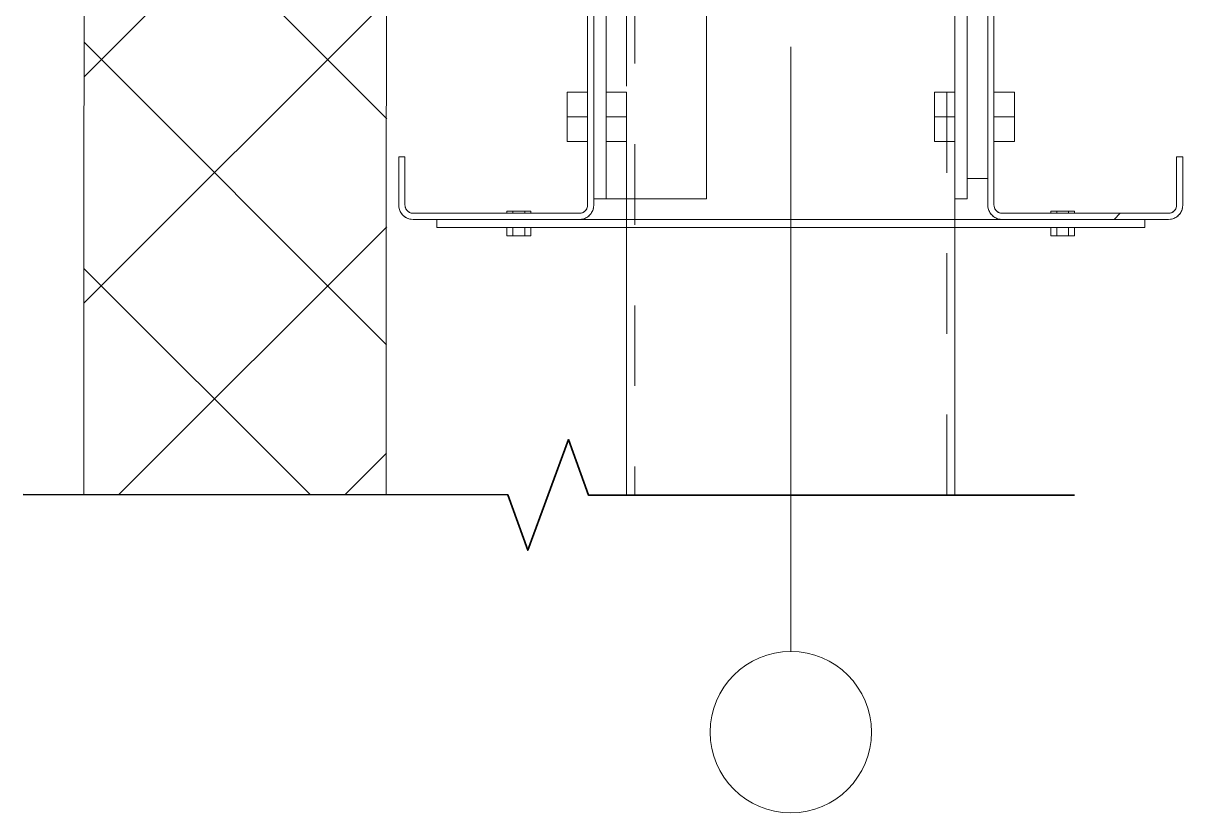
# Model space of a CAD drawing. Header units: millimetres. Extents: x -263990 to 193903, y -164417 to 240530.
# Drawn here: x -127715 to -127140, y -75195 to -74803 of the extents above; entities that cross this region are included whole.
import ezdxf

# ---------------------------------------------------------------- set-up
doc = ezdxf.new("R2010")
doc.units = ezdxf.units.MM
doc.header["$LTSCALE"] = 20
for name, pattern in [('CENTER', [20, 15, -1.7, 1.6, -1.7]), ('XKITLINE00', [0]), ('XKITLINE02', [4, 2, -2])]:
    doc.linetypes.add(name, pattern=pattern)
for name, color, linetype, lineweight in [('Part', 7, 'Continuous', 0), ('Контур покрытие козырьков', 7, 'Continuous', 35), ('Оси', 7, 'CENTER', 9), ('Оси_марки', 7, 'Continuous', 18), ('Стены', 7, 'Continuous', 18), ('Штриховка стены', 252, 'Continuous', 5)]:
    doc.layers.add(name, color=color, linetype=linetype, lineweight=lineweight)

# ---------------------------------------------------------------- blocks, each defined once
blk = doc.blocks.new('Ось сетки - Круг_Ø8 мм-6577-_О__L1_0_000_')
at = {"layer": 'Оси_марки', "lineweight": 20}
for start, end in [(360, 180), (180, 360)]:
    blk.add_arc((0, 0), 4, start, end, dxfattribs=at)

msp = doc.modelspace()

# ---------------------------------------------------------------- hatches: boundary and pattern name
at = {"layer": 'Штриховка стены'}
h = msp.add_hatch(dxfattribs=at)
h.set_pattern_fill('ANSI37', color=256, scale=25)
h.set_pattern_definition([(45, (-103430.035, -16112.81), (-56.1266, 56.1266), []), (135, (-103430.035, -16112.81), (-56.1266, -56.1266), [])])
h.paths.add_polyline_path([(-127534.667, -73493.84107), (-127684.667, -73493.84107), (-127685.17261, -75036.96339), (-127535.17261, -75036.96339)])

# ---------------------------------------------------------------- linework, layer by layer
at = {"layer": 'Part', "linetype": 'XKITLINE02', "lineweight": 0}
for p, q in [((-127416.1228, -74539.0128), (-127416.1228, -75037.19703)), ((-127416.1228, -74543.08559), (-127416.1228, -74900.47255)), ((-127412.05001, -74543.08559), (-127412.05001, -75037.1989)), ((-127257.28399, -75037.26994), (-127257.28399, -74543.08559)), ((-127253.2112, -74904.54534), (-127253.2112, -74543.08559)), ((-127435.46855, -74893.23608), (-127435.46855, -74551.12173)), ((-127432.41396, -74893.34517), (-127432.41396, -74551.23082)), ((-127432.41396, -74890.29058), (-127432.41396, -74554.28542)), ((-127432.41396, -74890.29058), (-127432.41396, -74554.28542)), ((-127416.1228, -74554.28542), (-127416.1228, -74890.29058)), ((-127376.4131, -74554.28542), (-127376.4131, -74890.29058)), ((-127253.2112, -74554.28542), (-127253.2112, -74890.29058)), ((-127236.92004, -74551.23082), (-127236.92004, -74893.34517)), ((-127233.86545, -74551.12173), (-127233.86545, -74893.23608)), ((-127247.10202, -74880.1086), (-127247.10202, -74564.46739)), ((-127247.10202, -74880.1086), (-127247.10202, -74564.46739)), ((-127236.92004, -74880.1086), (-127236.92004, -74564.46739)), ((-127236.92004, -74880.1086), (-127236.92004, -74564.46739)), ((-127529.14272, -74893.34517), (-127529.14272, -74869.41753)), ((-127529.14272, -74869.41753), (-127526.08812, -74869.41753)), ((-127526.08812, -74869.41753), (-127526.08812, -74893.23608)), ((-127143.24588, -74893.23608), (-127143.24588, -74869.41753)), ((-127143.24588, -74869.41753), (-127140.19129, -74869.41753)), ((-127140.19129, -74869.41753), (-127140.19129, -74893.34517)), ((-127236.92004, -74880.1086), (-127247.10202, -74880.1086)), ((-127529.07017, -74894.3595), (-127529.14272, -74893.34517)), ((-127526.08812, -74893.23608), (-127526.03895, -74893.92368)), ((-127435.51773, -74893.92368), (-127435.46855, -74893.23608)), ((-127432.41396, -74893.34517), (-127432.4865, -74894.3595)), ((-127432.41396, -74890.29058), (-127432.32068, -74890.29058)), ((-127432.32068, -74890.29058), (-127432.04276, -74890.29058)), ((-127432.04276, -74890.29058), (-127431.58585, -74890.29058)), ((-127431.58585, -74890.29058), (-127430.95924, -74890.29058)), ((-127430.95924, -74890.29058), (-127430.1757, -74890.29058)), ((-127430.1757, -74890.29058), (-127429.25118, -74890.29058)), ((-127429.25118, -74890.29058), (-127376.4131, -74890.29058)), ((-127236.8475, -74894.3595), (-127236.92004, -74893.34517)), ((-127233.86545, -74893.23608), (-127233.81627, -74893.92368)), ((-127143.29506, -74893.92368), (-127143.24588, -74893.23608)), ((-127140.19129, -74893.34517), (-127140.26383, -74894.3595)), ((-127522.59384, -74897.36878), (-127521.90624, -74897.41796)), ((-127521.90624, -74897.41796), (-127439.65043, -74897.41796)), ((-127439.65043, -74897.41796), (-127438.96283, -74897.36878)), ((-127230.37117, -74897.36878), (-127229.68357, -74897.41796)), ((-127229.68357, -74897.41796), (-127147.42776, -74897.41796)), ((-127147.42776, -74897.41796), (-127146.74016, -74897.36878)), ((-127522.01533, -74900.47255), (-127523.02967, -74900.40001)), ((-127522.01533, -74900.47255), (-127439.54134, -74900.47255)), ((-127510.30621, -74900.47255), (-127439.54134, -74900.47255)), ((-127159.02779, -74900.47255), (-127510.30591, -74900.47255)), ((-127510.30591, -74900.47255), (-127510.30591, -74904.54534)), ((-127159.02779, -74904.54534), (-127510.30591, -74904.54534)), ((-127438.52701, -74900.40001), (-127439.54134, -74900.47255)), ((-127416.1228, -74900.47255), (-127416.1228, -75037.19703)), ((-127253.2112, -74900.47255), (-127253.2112, -74904.54534)), ((-127229.79266, -74900.47255), (-127230.80699, -74900.40001)), ((-127229.79266, -74900.47255), (-127159.02809, -74900.47255)), ((-127229.79266, -74900.47255), (-127147.31867, -74900.47255)), ((-127159.02779, -74900.47255), (-127159.02779, -74904.54534)), ((-127146.30434, -74900.40001), (-127147.31867, -74900.47255))]:
    msp.add_line(p, q, dxfattribs=at)
at = {"layer": 'Part', "linetype": 'XKITLINE00', "lineweight": 0}
for p, q in [((-127435.46855, -74893.23608), (-127435.46855, -74551.12173)), ((-127432.41396, -74893.34517), (-127432.41396, -74551.23082)), ((-127426.30477, -74890.29058), (-127426.30477, -74554.28542)), ((-127376.4131, -74890.29058), (-127376.4131, -74554.28542)), ((-127253.2112, -74890.29058), (-127253.2112, -74554.28542)), ((-127247.10202, -74890.29058), (-127247.10202, -74554.28542)), ((-127236.92004, -74893.34517), (-127236.92004, -74551.23082)), ((-127233.86545, -74893.23608), (-127233.86545, -74551.12173)), ((-127445.65052, -74837.34431), (-127435.46855, -74837.34431)), ((-127445.65052, -74837.34431), (-127445.65052, -74861.78105)), ((-127426.30477, -74837.34431), (-127416.1228, -74837.34431)), ((-127416.1228, -74837.34431), (-127416.1228, -74861.78105)), ((-127263.39318, -74837.34431), (-127263.39318, -74861.78105)), ((-127263.39318, -74837.34431), (-127253.2112, -74837.34431)), ((-127233.86545, -74837.34431), (-127223.68348, -74837.34431)), ((-127233.86545, -74837.34431), (-127223.68348, -74837.34431)), ((-127223.68348, -74837.34431), (-127223.68348, -74861.78105)), ((-127223.68348, -74837.34431), (-127223.68348, -74861.78105)), ((-127445.65052, -74849.56268), (-127435.46855, -74849.56268)), ((-127426.30477, -74849.56268), (-127416.1228, -74849.56268)), ((-127263.39318, -74849.56268), (-127253.2112, -74849.56268)), ((-127233.86545, -74849.56268), (-127223.68348, -74849.56268)), ((-127233.86545, -74849.56268), (-127223.68348, -74849.56268)), ((-127445.65052, -74861.78105), (-127435.46855, -74861.78105)), ((-127416.1228, -74861.78105), (-127426.30477, -74861.78105)), ((-127263.39318, -74861.78105), (-127253.2112, -74861.78105)), ((-127233.86545, -74861.78105), (-127223.68348, -74861.78105)), ((-127233.86545, -74861.78105), (-127223.68348, -74861.78105)), ((-127529.14272, -74893.34517), (-127529.14272, -74869.41753)), ((-127529.14272, -74869.41753), (-127526.08812, -74869.41753)), ((-127526.08812, -74869.41753), (-127526.08812, -74893.23608)), ((-127143.24588, -74893.23608), (-127143.24588, -74869.41753)), ((-127143.24588, -74869.41753), (-127140.19129, -74869.41753)), ((-127140.19129, -74893.34517), (-127140.19129, -74869.41753)), ((-127247.10202, -74880.1086), (-127236.92004, -74880.1086)), ((-127529.07017, -74894.3595), (-127529.14272, -74893.34517)), ((-127526.08812, -74893.23608), (-127526.03895, -74893.92368)), ((-127435.51773, -74893.92368), (-127435.46855, -74893.23608)), ((-127432.41396, -74893.34517), (-127432.4865, -74894.3595)), ((-127432.41396, -74890.29058), (-127426.30477, -74890.29058)), ((-127426.25823, -74890.29058), (-127426.16607, -74890.29058)), ((-127426.16607, -74890.29058), (-127426.01454, -74890.29058)), ((-127426.01454, -74890.29058), (-127425.80674, -74890.29058)), ((-127425.80674, -74890.29058), (-127425.54689, -74890.29058)), ((-127425.54689, -74890.29058), (-127425.24029, -74890.29058)), ((-127425.24029, -74890.29058), (-127424.89318, -74890.29058)), ((-127424.89318, -74890.29058), (-127424.51262, -74890.29058)), ((-127424.51262, -74890.29058), (-127424.10636, -74890.29058)), ((-127424.10636, -74890.29058), (-127423.68267, -74890.29058)), ((-127423.68267, -74890.29058), (-127423.03199, -74890.29058)), ((-127423.03199, -74890.29058), (-127376.4131, -74890.29058)), ((-127416.1228, -74890.29058), (-127416.1228, -74900.47255)), ((-127253.2112, -74890.29058), (-127247.10202, -74890.29058)), ((-127253.2112, -74890.29058), (-127253.2112, -74900.47255)), ((-127236.8475, -74894.3595), (-127236.92004, -74893.34517)), ((-127233.86545, -74893.23608), (-127233.81627, -74893.92368)), ((-127143.29506, -74893.92368), (-127143.24588, -74893.23608)), ((-127140.19129, -74893.34517), (-127140.26383, -74894.3595)), ((-127522.59384, -74897.36878), (-127521.90624, -74897.41796)), ((-127521.90624, -74897.41796), (-127439.65043, -74897.41796)), ((-127475.45684, -74897.41796), (-127475.45684, -74896.39976)), ((-127475.45684, -74896.39976), (-127463.69971, -74896.39976)), ((-127472.51756, -74897.41796), (-127472.51756, -74896.39976)), ((-127466.639, -74897.41796), (-127466.639, -74896.39976)), ((-127463.69971, -74897.41796), (-127463.69971, -74896.39976)), ((-127439.65043, -74897.41796), (-127438.96283, -74897.36878)), ((-127230.37117, -74897.36878), (-127229.68357, -74897.41796)), ((-127229.68357, -74897.41796), (-127147.42776, -74897.41796)), ((-127205.63451, -74897.41796), (-127205.63451, -74896.39976)), ((-127205.63451, -74896.39976), (-127193.87738, -74896.39976)), ((-127205.63436, -74897.41796), (-127205.63436, -74896.39976)), ((-127193.87723, -74896.39976), (-127205.63436, -74896.39976)), ((-127202.69524, -74897.41796), (-127202.69524, -74896.39976)), ((-127202.69508, -74897.41796), (-127202.69508, -74896.39976)), ((-127196.81667, -74897.41796), (-127196.81667, -74896.39976)), ((-127196.81652, -74897.41796), (-127196.81652, -74896.39976)), ((-127193.87738, -74897.41796), (-127193.87738, -74896.39976)), ((-127193.87723, -74897.41796), (-127193.87723, -74896.39976)), ((-127174.3009, -74900.47255), (-127171.24631, -74897.41796)), ((-127147.42776, -74897.41796), (-127146.74016, -74897.36878)), ((-127522.01533, -74900.47255), (-127523.02967, -74900.40001)), ((-127522.01533, -74900.47255), (-127439.54134, -74900.47255)), ((-127510.30621, -74900.47255), (-127510.30621, -74904.54534)), ((-127510.30621, -74904.54534), (-127159.02809, -74904.54534)), ((-127475.45684, -74908.61813), (-127475.45684, -74904.54534)), ((-127472.51756, -74908.61813), (-127472.51756, -74904.54534)), ((-127466.639, -74908.61813), (-127466.639, -74904.54534)), ((-127463.69971, -74908.61813), (-127463.69971, -74904.54534)), ((-127438.52701, -74900.40001), (-127439.54134, -74900.47255)), ((-127439.54134, -74900.47255), (-127229.79266, -74900.47255)), ((-127416.1228, -74904.54534), (-127416.1228, -75037.19703)), ((-127253.2112, -74904.54534), (-127253.2112, -75037.2718)), ((-127229.79266, -74900.47255), (-127230.80699, -74900.40001)), ((-127229.79266, -74900.47255), (-127147.31867, -74900.47255)), ((-127205.63451, -74908.61813), (-127205.63451, -74904.54534)), ((-127205.63436, -74908.61813), (-127205.63436, -74904.54534)), ((-127202.69524, -74908.61813), (-127202.69524, -74904.54534)), ((-127202.69508, -74908.61813), (-127202.69508, -74904.54534)), ((-127196.81667, -74908.61813), (-127196.81667, -74904.54534)), ((-127196.81652, -74908.61813), (-127196.81652, -74904.54534)), ((-127193.87738, -74908.61813), (-127193.87738, -74904.54534)), ((-127193.87723, -74908.61813), (-127193.87723, -74904.54534)), ((-127159.02809, -74900.47255), (-127159.02809, -74904.54534)), ((-127146.30434, -74900.40001), (-127147.31867, -74900.47255)), ((-127475.45684, -74908.61813), (-127463.69971, -74908.61813)), ((-127205.63451, -74908.61813), (-127193.87738, -74908.61813)), ((-127205.63436, -74908.61813), (-127193.87723, -74908.61813))]:
    msp.add_line(p, q, dxfattribs=at)
for centre, radius, start, end in [((-127522.01533, -74893.34517), 7.12738, 188.18181818, 261.81818182), ((-127522.01533, -74893.34517), 4.06499, 188.18181818, 261.81818182), ((-127439.54134, -74893.34517), 4.06499, 278.18181818, 351.81818182), ((-127439.54134, -74893.34517), 7.12738, 278.18181818, 351.81818182), ((-127229.79266, -74893.34517), 7.12738, 188.18181818, 261.81818182), ((-127229.79266, -74893.34517), 4.06499, 188.18181818, 261.81818182), ((-127147.31867, -74893.34517), 4.06499, 278.18181818, 351.81818182), ((-127147.31867, -74893.34517), 7.12738, 278.18181818, 351.81818182)]:
    msp.add_arc(centre, radius, start, end, dxfattribs=at)
at = {"layer": 'Part', "linetype": 'XKITLINE02', "lineweight": 0}
for centre, radius, start, end in [((-127522.01533, -74893.34517), 7.12738, 188.18181818, 261.81818182), ((-127522.01533, -74893.34517), 4.06499, 188.18181818, 261.81818182), ((-127439.54134, -74893.34517), 4.06499, 278.18181818, 351.81818182), ((-127439.54134, -74893.34517), 7.12738, 278.18181818, 351.81818182), ((-127229.79266, -74893.34517), 7.12738, 188.18181818, 261.81818182), ((-127229.79266, -74893.34517), 4.06499, 188.18181818, 261.81818182), ((-127147.31867, -74893.34517), 4.06499, 278.18181818, 351.81818182), ((-127147.31867, -74893.34517), 7.12738, 278.18181818, 351.81818182)]:
    msp.add_arc(centre, radius, start, end, dxfattribs=at)
at = {"layer": 'Контур покрытие козырьков', "linetype": 'Continuous'}
msp.add_lwpolyline([(-127715.45654, -75036.91493), (-127475.07157, -75037.02558), (-127465.18344, -75064.54081), (-127444.96002, -75009.6731), (-127435.0719, -75037.18834), (-127193.98504, -75037.29899)], dxfattribs=at)
at = {"layer": 'Оси', "color": 1, "lineweight": 5, "true_color": 0xff0000}
msp.add_line((-127334.667, -75114.7974), (-127334.667, -74245.4233), dxfattribs=at)
at = {"layer": 'Стены'}
for points in [[(-127684.667, -73493.84107), (-127685.37728, -75036.92877)], [(-127534.667, -73493.84107), (-127535.37732, -75036.99782)]]:
    msp.add_lwpolyline(points, dxfattribs=at)

# ---------------------------------------------------------------- block references
at = {"layer": 'Оси_марки', "color": 7, "lineweight": 20, "xscale": 9.999999999999993, "yscale": 9.999999999999993, "zscale": 9.999999999999993}
msp.add_blockref('Ось сетки - Круг_Ø8 мм-6577-_О__L1_0_000_', (-127334.667, -75154.7974), dxfattribs=at)

doc.saveas('drawing.dxf')
